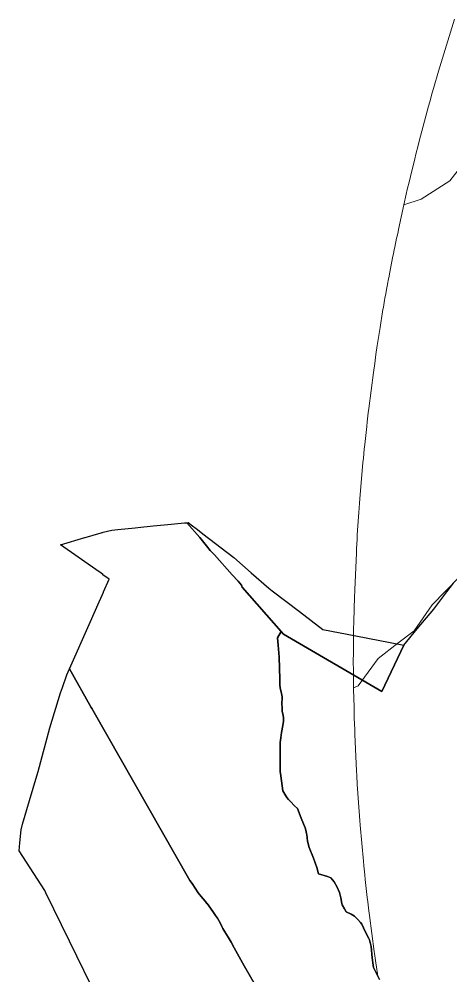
# Model space of a CAD drawing. Header units: metres. Extents: x 3 to 1027712, y 40 to 4430649.
# Drawn here: x 502852 to 503891, y 4406826 to 4409125 of the extents above; entities that cross this region are included whole.
import ezdxf

# ---------------------------------------------------------------- set-up
doc = ezdxf.new("R2010")
doc.units = ezdxf.units.M
doc.header["$MEASUREMENT"] = 0
doc.layers.add('A.ES.SDGC.CP.07003.cadastralparcel — CadastralParcel', color=1, linetype='Continuous')
doc.layers.add('Habitats_5_km', color=7, linetype='Continuous', lineweight=9, true_color=0xbefad2)

msp = doc.modelspace()

# ---------------------------------------------------------------- linework, layer by layer
at = {"layer": 'A.ES.SDGC.CP.07003.cadastralparcel — CadastralParcel', "color": 7, "linetype": 'Continuous', "flags": 128}
for points in [[(503417.6, 4406808.5), (503393.9, 4406850.4), (503370, 4406893.7), (503362.1, 4406907.5), (503355.5, 4406919.1), (503347.4, 4406932.4), (503342.4, 4406940), (503339.8, 4406945), (503336.6, 4406952.1), (503332.5, 4406959.4), (503329.3, 4406964.9), (503325.1, 4406971.5), (503318.3, 4406981.2), (503308.7, 4406994.3), (503304.3, 4406999.9), (503304, 4407000.2), (503300.5, 4407004.6), (503299.5, 4407005.8), (503294.7, 4407011.5), (503293.9, 4407012.5), (503283.2, 4407025.8), (503268.2, 4407048.3), (503263, 4407055), (503029.4, 4407465), (503027.7, 4407468), (503025.9, 4407471.2), (502973.1, 4407563.8), (503023.6, 4407677.5), (503044.7, 4407724.5), (503052.8, 4407742.6), (503055.3, 4407748.1), (503055.3, 4407749), (503068.6, 4407779.1), (503053.8, 4407789.6), (503053.7, 4407790.7), (503048.5, 4407794.4), (503044.5, 4407797.2), (502952, 4407862.2), (503010.1, 4407879.3), (503011.1, 4407879.5), (503049.8, 4407890.9), (503051.8, 4407891.5), (503052, 4407891.6), (503052.1, 4407891.6), (503052.6, 4407891.7), (503054.2, 4407892.1), (503075.6, 4407897.2), (503089.6, 4407898.6), (503131.3, 4407902.7), (503138.1, 4407903.5), (503175.1, 4407907.5), (503210.3, 4407910.8), (503250, 4407914.5), (503253.2, 4407914.8), (503255.5, 4407915), (503287.2, 4407879.1), (503302.8, 4407859.7), (503312.1, 4407848.2), (503322.5, 4407837.6), (503364.5, 4407789.7), (503379.2, 4407774.3), (503383.4, 4407769.4), (503387.3, 4407765), (503388.7, 4407760.5), (503388.9, 4407759.9), (503482.4, 4407653.5), (503474.2, 4407638.3), (503475.6, 4407620.4), (503477.7, 4407592), (503478.6, 4407565.9), (503479.4, 4407538.8), (503479.7, 4407525.7), (503480.7, 4407518), (503483.2, 4407504.5), (503485, 4407497), (503485.1, 4407493.3), (503484.6, 4407480.4), (503485, 4407469.1), (503485.4, 4407461.6), (503486.6, 4407455.5), (503488.1, 4407447), (503488.6, 4407441.8), (503488.4, 4407437.9), (503487, 4407427.6), (503483.8, 4407410.7), (503481.9, 4407398), (503480.7, 4407387.2), (503480.6, 4407371.7), (503480.2, 4407347.7), (503480.3, 4407327.4), (503480.6, 4407316.9), (503481.9, 4407306.8), (503486.4, 4407270.7), (503496.6, 4407254.9), (503500.4, 4407249.9), (503505.1, 4407245.1), (503515.2, 4407235), (503522.3, 4407228.3), (503531.2, 4407205.4), (503540.2, 4407182.1), (503542.5, 4407173.3), (503543.6, 4407167.7), (503544.1, 4407165.5), (503546.3, 4407149.8), (503549.7, 4407134.7), (503560.8, 4407109.1), (503568.2, 4407086.3), (503572.9, 4407071), (503593.9, 4407065.3), (503602.4, 4407062.1), (503610.2, 4407052.5), (503617.3, 4407039), (503623.4, 4407026.6), (503625.9, 4407014.1), (503628.9, 4407000.4), (503629.9, 4406996.6), (503635.2, 4406987.2), (503639.5, 4406980.1), (503651.3, 4406974.1), (503659.4, 4406969.7), (503667.6, 4406961.4), (503674, 4406954.6), (503676.8, 4406950.8), (503685.2, 4406933), (503693.9, 4406916.3), (503695, 4406912.5), (503699, 4406896.5), (503701.9, 4406869.4), (503703.8, 4406852.1), (503705.2, 4406846.1), (503709.3, 4406838.7), (503719.1, 4406817.7)], [(503719.1, 4406817.7), (503709.3, 4406838.7), (503705.2, 4406846.1), (503703.8, 4406852.1), (503701.9, 4406869.4), (503699, 4406896.5), (503695, 4406912.5), (503693.9, 4406916.3), (503685.2, 4406933), (503676.8, 4406950.8), (503674, 4406954.6), (503667.6, 4406961.4), (503659.4, 4406969.7), (503651.3, 4406974.1), (503639.5, 4406980.1), (503635.2, 4406987.2), (503629.9, 4406996.6), (503628.9, 4407000.4), (503625.9, 4407014.1), (503623.4, 4407026.6), (503617.3, 4407039), (503610.2, 4407052.5), (503602.4, 4407062.1), (503593.9, 4407065.3), (503572.9, 4407071), (503568.2, 4407086.3), (503560.8, 4407109.1), (503549.7, 4407134.7), (503546.3, 4407149.8), (503544.1, 4407165.5), (503543.6, 4407167.7), (503542.5, 4407173.3), (503540.2, 4407182.1), (503531.2, 4407205.4), (503522.3, 4407228.3), (503515.2, 4407235), (503505.1, 4407245.1), (503500.4, 4407249.9), (503496.6, 4407254.9), (503486.4, 4407270.7), (503481.9, 4407306.8), (503480.6, 4407316.9), (503480.3, 4407327.4), (503480.2, 4407347.7), (503480.6, 4407371.7), (503480.7, 4407387.2), (503481.9, 4407398), (503483.8, 4407410.7), (503487, 4407427.6), (503488.4, 4407437.9), (503488.6, 4407441.8), (503488.1, 4407447), (503486.6, 4407455.5), (503485.4, 4407461.6), (503485, 4407469.1), (503484.6, 4407480.4), (503485.1, 4407493.3), (503485, 4407497), (503483.2, 4407504.5), (503480.7, 4407518), (503479.7, 4407525.7), (503479.4, 4407538.8), (503478.6, 4407565.9), (503477.7, 4407592), (503475.6, 4407620.4), (503474.2, 4407638.3), (503482.4, 4407653.5), (503488.2, 4407646.9), (503724.8, 4407509.6), (503777.7, 4407620.8), (503809.7, 4407660.4), (503850.2, 4407707.5), (503881.2, 4407749), (503897.1, 4407769.7)], [(503043.5, 4406766.8), (502973.4, 4406909.6), (502916.6, 4407025.9), (502913.9, 4407031.5), (502852.1, 4407126.7), (502854, 4407145.8), (502857.1, 4407177), (502860.5, 4407191.1), (502877.1, 4407247.7), (502895, 4407306.7), (502897.9, 4407317.4), (502926.3, 4407421.9), (502951.9, 4407506.1), (502956.4, 4407519.3), (502966.8, 4407549.5), (502973.1, 4407563.8), (503025.9, 4407471.2), (503027.7, 4407468), (503029.4, 4407465), (503263, 4407055), (503268.2, 4407048.3), (503283.2, 4407025.8), (503293.9, 4407012.5), (503294.7, 4407011.5), (503299.5, 4407005.8), (503300.5, 4407004.6), (503304, 4407000.2), (503304.3, 4406999.9), (503308.7, 4406994.3), (503318.3, 4406981.2), (503325.1, 4406971.5), (503329.3, 4406964.9), (503332.5, 4406959.4), (503336.6, 4406952.1), (503339.8, 4406945), (503342.4, 4406940), (503347.4, 4406932.4), (503355.5, 4406919.1), (503362.1, 4406907.5), (503370, 4406893.7), (503393.9, 4406850.4), (503417.6, 4406808.5)]]:
    msp.add_lwpolyline(points, dxfattribs=at)
msp.add_lwpolyline([(503287.2, 4407879.1), (503255.5, 4407915), (503258.9, 4407915.4), (503259, 4407915.4), (503266.5, 4407909.6), (503281, 4407898.6), (503294.6, 4407888.1), (503369, 4407831.1), (503410.6, 4407794.7), (503452.9, 4407757.6), (503460.9, 4407751.6), (503526.7, 4407701.7), (503583.1, 4407658.8), (503662.3, 4407643.4), (503773.8, 4407621.6), (503777.7, 4407620.8), (503724.8, 4407509.6), (503488.2, 4407646.9), (503482.4, 4407653.5), (503388.9, 4407759.9), (503388.7, 4407760.5), (503387.3, 4407765), (503383.4, 4407769.4), (503379.2, 4407774.3), (503364.5, 4407789.7), (503322.5, 4407837.6), (503312.1, 4407848.2), (503302.8, 4407859.7), (503287.2, 4407879.1)], close=True, dxfattribs=at)
at = {"layer": 'Habitats_5_km'}
for points in [[(503954.4, 4408820.4), (503888.4, 4408736.4), (503819.4, 4408692.4), (503778.1, 4408678.4), (503783.9, 4408704.7), (503786.3, 4408715.3), (503791.2, 4408736.6), (503793.7, 4408747.2), (503804.1, 4408789.6), (503806.7, 4408800.1), (503812.1, 4408821.3), (503814.8, 4408831.8), (503837.3, 4408916.1), (503840.2, 4408926.6), (503846, 4408947.6), (503849, 4408958.1), (503861.2, 4409000), (503864.3, 4409010.4), (503870.6, 4409031.3), (503873.8, 4409041.7), (503899.9, 4409124.9)], [(503911.4, 4407784.4), (503846.4, 4407717.4), (503802.4, 4407655.4), (503763.4, 4407625.4), (503716.4, 4407588.4), (503668.4, 4407523.4), (503657, 4407518.4), (503657, 4407520.8), (503656.8, 4407531.8), (503656.7, 4407537.3), (503656.5, 4407559.3), (503656.4, 4407564.9), (503656.3, 4407576), (503656.3, 4407581.7), (503656.3, 4407586.9), (503656.4, 4407597.6), (503656.4, 4407602.9), (503656.6, 4407624.6), (503656.7, 4407630), (503656.9, 4407640.8), (503657, 4407646.2), (503657.9, 4407689.6), (503658, 4407695.1), (503658.3, 4407705.9), (503658.4, 4407711.4), (503659.1, 4407733.1), (503659.3, 4407738.5), (503659.7, 4407749.4), (503659.9, 4407754.8), (503663.6, 4407842), (503664.1, 4407852.9), (503665.3, 4407874.6), (503666, 4407885.5), (503668.8, 4407929), (503669.5, 4407939.9), (503671.2, 4407961.7), (503672, 4407972.5), (503679.5, 4408059.4), (503680.5, 4408070.3), (503682.6, 4408092), (503683.8, 4408102.8), (503688.5, 4408146.2), (503689.7, 4408157), (503692.3, 4408178.7), (503693.6, 4408189.5), (503704.9, 4408276), (503705.6, 4408281.4), (503707.1, 4408292.2), (503707.9, 4408297.6), (503710.9, 4408319.3), (503711.7, 4408324.7), (503713.3, 4408335.5), (503714.1, 4408340.9), (503720.7, 4408384.2), (503721.6, 4408389.6), (503723.3, 4408400.5), (503724.2, 4408405.9), (503727.7, 4408427.6), (503728.7, 4408433.1), (503730.5, 4408444.1), (503731.5, 4408449.7), (503732.4, 4408454.8), (503734.3, 4408465.3), (503735.3, 4408470.6), (503739.2, 4408491.8), (503740.2, 4408497.1), (503742.3, 4408507.7), (503743.3, 4408513), (503751.8, 4408555.7), (503752.8, 4408561), (503755, 4408571.7), (503756.1, 4408577), (503760.5, 4408598.3), (503761.7, 4408603.6), (503763.9, 4408614.2), (503765.1, 4408619.5), (503778.1, 4408678.4), (503819.4, 4408692.4), (503888.4, 4408736.4), (503954.4, 4408820.4)], [(503715, 4406825.8), (503713.4, 4406836.6), (503712.6, 4406841.9), (503709.5, 4406863.5), (503708.7, 4406868.9), (503707.2, 4406879.6), (503706.5, 4406885), (503695, 4406971.4), (503693.6, 4406982.3), (503691, 4407003.9), (503689.7, 4407014.7), (503684.9, 4407058.1), (503683.8, 4407068.9), (503681.6, 4407090.6), (503680.6, 4407101.5), (503672.9, 4407188.4), (503672, 4407199.2), (503670.3, 4407221), (503669.5, 4407231.8), (503666.6, 4407275.4), (503666, 4407286.2), (503664.8, 4407308), (503664.2, 4407318.9), (503660.3, 4407406), (503660.1, 4407411.5), (503659.7, 4407422.4), (503659.5, 4407427.9), (503658.7, 4407449.7), (503658.5, 4407455.2), (503658.2, 4407466.1), (503658.1, 4407471.6), (503657.1, 4407515.3), (503657, 4407518.4), (503668.4, 4407523.4), (503716.4, 4407588.4), (503763.4, 4407625.4), (503802.4, 4407655.4), (503846.4, 4407717.4), (503911.4, 4407784.4)]]:
    msp.add_lwpolyline(points, dxfattribs=at)

doc.saveas('drawing.dxf')
